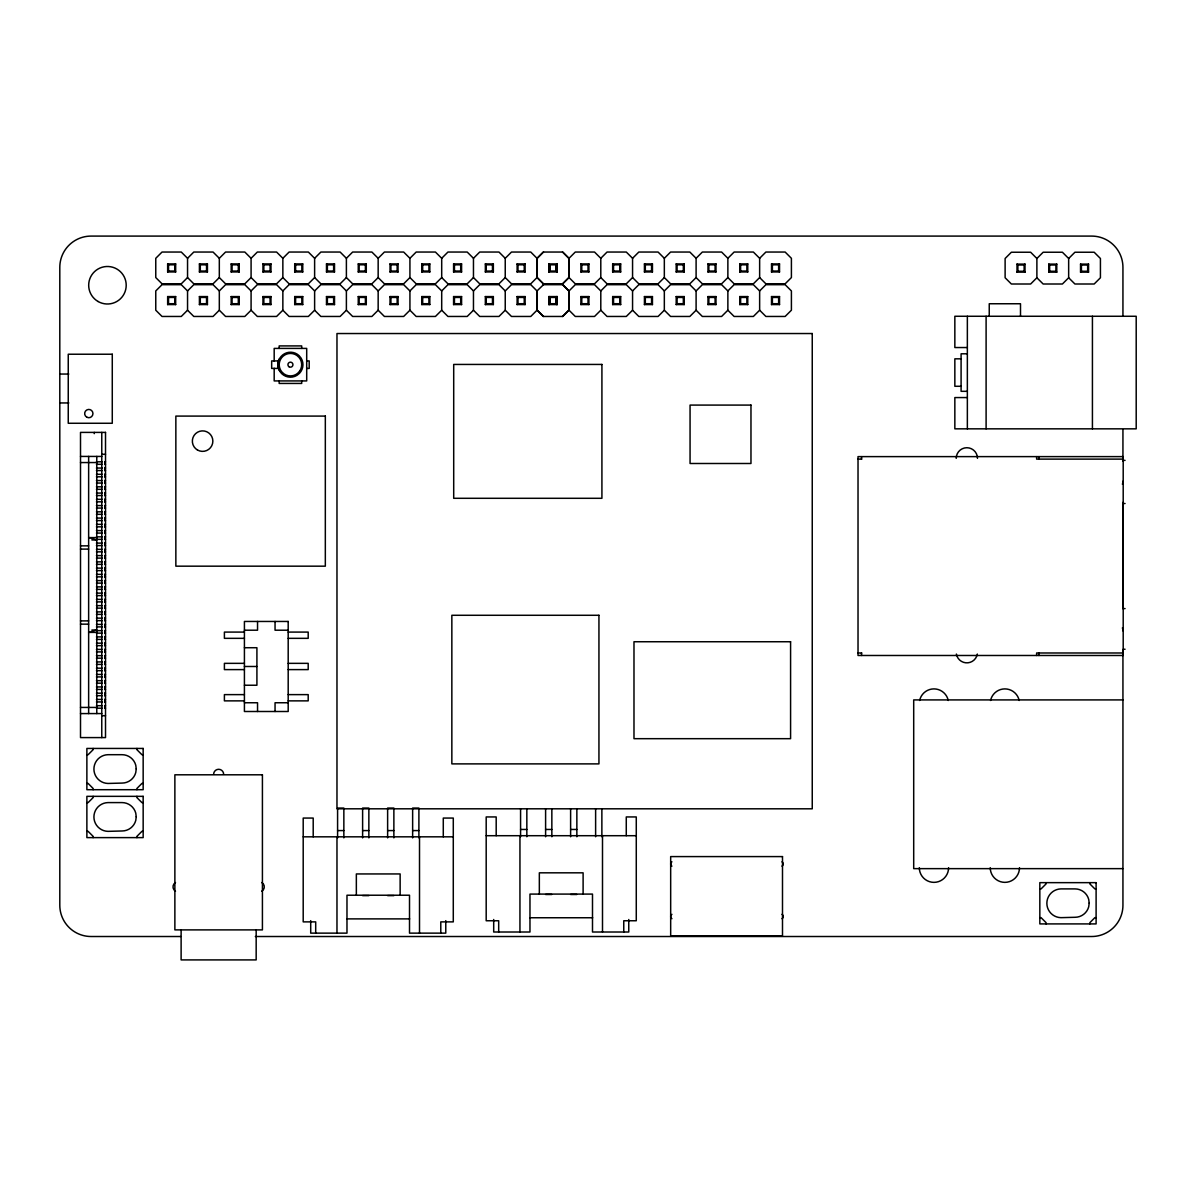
<?xml version="1.0" encoding="UTF-8"?>
<svg xmlns="http://www.w3.org/2000/svg" width="1196" height="1196" viewBox="0 0 1196 1196"><rect width="100%" height="100%" fill="white"/><g stroke="black" fill="none" stroke-linecap="round" stroke-linejoin="round"><path stroke-width="1.5" d="M279.475 358.651C276.844 363.509 277.816 369.848 281.778 373.705A12.513 12.513 0 0 0 296.922 375.365L299.463 373.331A12.513 12.513 0 0 0 301.138 358.187L299.09 355.646A12.513 12.513 0 0 0 279.744 371.149M167.649 271.941L168.531 271.058L174.78 271.058L175.663 271.941L175.663 263.927L167.649 263.927L167.649 271.941L175.663 271.941M174.78 271.058L174.78 264.809L175.663 263.927M187.548 258.306L193.797 252.042L213.052 252.042L219.316 258.306L219.316 277.562L213.052 283.811L193.797 283.811L187.548 277.562L187.548 258.306L181.284 252.042L162.028 252.042L155.764 258.306L155.764 277.562L162.028 283.811L181.284 283.811L187.548 277.562M199.418 271.941L200.3 271.058L206.549 271.058L207.431 271.941L207.431 263.927L199.418 263.927L199.418 271.941L207.431 271.941M206.549 271.058L206.549 264.809L207.431 263.927M167.649 304.576L168.531 303.709L174.78 303.709L175.663 304.576L175.663 296.578L167.649 296.578L167.649 304.576L175.663 304.576M174.78 303.709L174.78 297.445L175.663 296.578M219.316 258.306L225.566 252.042L244.821 252.042L251.085 258.306L251.085 277.562L244.821 283.811L225.566 283.811L219.316 277.562M187.548 290.942L193.797 284.693L213.052 284.693L219.316 290.942L219.316 310.213L213.052 316.462L193.797 316.462L187.548 310.213L187.548 290.942L181.284 284.693L162.028 284.693L155.764 290.942L155.764 310.213L162.028 316.462L181.284 316.462L187.548 310.213M231.187 271.941L232.069 271.058L232.069 264.809L231.187 263.927L231.187 271.941L239.2 271.941L239.2 263.927L231.187 263.927M232.069 264.809L238.318 264.809L239.2 263.927M199.418 304.576L200.3 303.709L206.549 303.709L207.431 304.576L207.431 296.578L199.418 296.578L199.418 304.576L207.431 304.576M206.549 303.709L206.549 297.445L207.431 296.578M251.085 258.306L257.334 252.042L276.59 252.042L282.854 258.306L282.854 277.562L276.59 283.811L257.334 283.811L251.085 277.562M219.316 290.942L225.566 284.693L244.821 284.693L251.085 290.942L251.085 310.213L244.821 316.462L225.566 316.462L219.316 310.213M262.956 271.941L263.838 271.058L270.087 271.058L270.969 271.941L270.969 263.927L262.956 263.927L262.956 271.941L270.969 271.941M262.956 263.927L263.838 264.809L270.087 264.809L270.969 263.927M231.187 304.576L232.069 303.709L238.318 303.709L239.2 304.576L239.2 296.578L231.187 296.578L231.187 304.576L239.2 304.576M231.187 296.578L232.069 297.445L238.318 297.445L239.2 296.578M282.854 258.306L289.103 252.042L308.359 252.042L314.623 258.306L314.623 277.562L308.359 283.811L289.103 283.811L282.854 277.562M251.085 290.942L257.334 284.693L276.59 284.693L282.854 290.942L282.854 310.213L276.59 316.462L257.334 316.462L251.085 310.213M294.724 271.941L295.606 271.058L301.855 271.058L302.738 271.941L302.738 263.927L294.724 263.927L294.724 271.941L302.738 271.941M294.724 263.927L295.606 264.809L301.855 264.809L302.738 263.927M262.956 304.576L263.838 303.709L270.087 303.709L270.969 304.576L270.969 296.578L262.956 296.578L262.956 304.576L270.969 304.576M262.956 296.578L263.838 297.445L270.087 297.445L270.969 296.578M314.623 258.306L320.872 252.042L340.127 252.042L346.392 258.306L346.392 277.562L352.641 283.811L371.896 283.811L378.16 277.562L378.16 258.306L384.409 252.042L403.665 252.042L409.929 258.306L409.929 277.562L403.665 283.811L384.409 283.811L378.16 277.562M282.854 290.942L289.103 284.693L308.359 284.693L314.623 290.942L314.623 310.213L308.359 316.462L289.103 316.462L282.854 310.213M326.493 271.941L327.375 271.058L333.624 271.058L334.506 271.941L334.506 263.927L326.493 263.927L326.493 271.941L334.506 271.941M333.624 271.058L333.624 264.809L334.506 263.927M294.724 304.576L295.606 303.709L295.606 297.445L294.724 296.578L294.724 304.576L302.738 304.576L302.738 296.578L294.724 296.578M302.738 304.576L301.855 303.709L301.855 297.445L302.738 296.578M346.392 258.306L352.641 252.042L371.896 252.042L378.16 258.306M314.623 290.942L320.872 284.693L340.127 284.693L346.392 290.942L346.392 310.213L340.127 316.462L320.872 316.462L314.623 310.213M346.392 277.562L340.127 283.811L320.872 283.811L314.623 277.562M358.262 271.941L359.144 271.058L365.393 271.058L366.275 271.941L366.275 263.927L358.262 263.927L358.262 271.941L366.275 271.941M365.393 271.058L365.393 264.809L366.275 263.927M326.493 304.576L327.375 303.709L327.375 297.445L326.493 296.578L334.506 296.578L334.506 304.576L326.493 304.576L326.493 296.578M327.375 297.445L333.624 297.445L334.506 296.578M346.392 290.942L352.641 284.693L371.896 284.693L378.16 290.942L378.16 310.213L384.409 316.462L403.665 316.462L409.929 310.213L409.929 290.942L416.178 284.693L435.434 284.693L441.698 290.942L441.698 310.213L435.434 316.462L416.178 316.462L409.929 310.213M390.031 271.941L390.913 271.058L390.913 264.809L390.031 263.927L390.031 271.941L398.044 271.941L398.044 263.927L390.031 263.927M390.913 264.809L397.162 264.809L398.044 263.927M358.262 304.576L359.144 303.709L359.144 297.445L358.262 296.578L358.262 304.576L366.275 304.576L366.275 296.578L358.262 296.578M359.144 297.445L365.393 297.445L366.275 296.578M409.929 258.306L416.178 252.042L435.434 252.042L441.698 258.306L441.698 277.562L435.434 283.811L416.178 283.811L409.929 277.562M378.16 290.942L384.409 284.693L403.665 284.693L409.929 290.942M378.16 310.213L371.896 316.462L352.641 316.462L346.392 310.213M421.814 271.941L422.681 271.058L428.93 271.058L429.813 271.941L429.813 263.927L421.814 263.927L421.814 271.941L429.813 271.941M421.814 263.927L422.681 264.809L428.93 264.809L429.813 263.927M390.031 304.576L390.913 303.709L390.913 297.445L390.031 296.578L390.031 304.576L398.044 304.576L398.044 296.578L390.031 296.578M390.913 297.445L397.162 297.445L398.044 296.578M441.698 258.306L447.947 252.042L467.202 252.042L473.466 258.306L473.466 277.562L479.716 283.811L498.971 283.811L505.235 277.562L505.235 258.306L511.484 252.042L530.755 252.042L537.004 258.306L537.004 277.562L530.755 283.811L511.484 283.811L505.235 277.562M453.583 271.941L454.45 271.058L460.699 271.058L461.581 271.941L461.581 263.927L453.583 263.927L453.583 271.941L461.581 271.941M453.583 263.927L454.45 264.809L460.699 264.809L461.581 263.927M421.814 304.576L422.681 303.709L422.681 297.445L421.814 296.578L421.814 304.576L429.813 304.576L429.813 296.578L421.814 296.578M422.681 297.445L428.93 297.445L429.813 296.578M473.466 258.306L479.716 252.042L498.971 252.042L505.235 258.306M441.698 290.942L447.947 284.693L467.202 284.693L473.466 290.942L473.466 310.213L479.716 316.462L498.971 316.462L505.235 310.213L505.235 290.942L511.484 284.693L530.755 284.693L537.004 290.942L537.004 310.213L543.253 316.462L562.763 316.462L569.027 310.213L569.027 290.942L575.276 284.693L594.532 284.693L600.796 290.942L600.796 310.213L594.532 316.462L575.276 316.462L569.027 310.213M473.466 277.562L467.202 283.811L447.947 283.811L441.698 277.562M485.352 271.941L486.219 271.058L492.468 271.058L493.35 271.941L493.35 263.927L485.352 263.927L485.352 271.941L493.35 271.941M492.468 271.058L492.468 264.809L493.35 263.927M453.583 304.576L454.45 303.709L460.699 303.709L461.581 304.576L461.581 296.578L453.583 296.578L453.583 304.576L461.581 304.576M453.583 296.578L454.45 297.445L460.699 297.445L461.581 296.578M473.466 290.942L479.716 284.693L498.971 284.693L505.235 290.942M473.466 310.213L467.202 316.462L447.947 316.462L441.698 310.213M517.12 271.941L517.988 271.058L517.988 264.809L517.12 263.927L517.12 271.941L525.119 271.941L525.119 263.927L517.12 263.927M517.988 264.809L524.237 264.809L525.119 263.927M485.352 304.576L486.219 303.709L486.219 297.445L485.352 296.578L493.35 296.578L493.35 304.576L485.352 304.576L485.352 296.578M493.35 304.576L492.468 303.709L492.468 297.445L493.35 296.578M537.004 258.306L543.253 252.042L562.763 252.042L569.027 258.306L569.027 277.562L562.763 283.811L543.253 283.811L537.004 277.562M543.507 252.042L537.258 258.306L537.258 277.562L543.507 283.811M548.889 271.941L549.756 271.058L556.26 271.058L556.26 264.809L557.142 263.927L557.142 271.941L548.889 271.941L548.889 263.927L557.142 263.927M517.12 304.576L517.988 303.709L517.988 297.445L517.12 296.578L525.119 296.578L525.119 304.576L517.12 304.576L517.12 296.578M517.988 297.445L524.237 297.445L525.119 296.578M569.027 258.306L575.276 252.042L594.532 252.042L600.796 258.306L600.796 277.562L594.532 283.811L575.276 283.811L569.027 277.562M537.004 290.942L543.507 284.693M562.524 283.811L568.773 277.562L568.773 258.306L562.524 252.042M537.004 310.213L530.755 316.462L511.484 316.462L505.235 310.213M580.897 271.941L581.779 271.058L588.028 271.058L588.91 271.941L588.91 263.927L580.897 263.927L580.897 271.941L588.91 271.941M588.028 271.058L588.028 264.809L588.91 263.927M548.889 304.576L549.756 303.709L556.26 303.709L557.142 304.576L548.889 304.576L548.889 296.578L557.142 296.578L557.142 304.576M548.889 296.578L549.756 297.445L556.26 297.445L557.142 296.578M600.796 258.306L607.045 252.042L626.3 252.042L632.564 258.306L632.564 277.562L626.3 283.811L607.045 283.811L600.796 277.562M562.524 316.462L568.773 310.213L568.773 290.942L562.524 284.693M612.666 271.941L613.548 271.058L619.797 271.058L620.679 271.941L612.666 271.941L612.666 263.927L620.679 263.927L620.679 271.941M612.666 263.927L613.548 264.809L619.797 264.809L620.679 263.927M580.897 304.576L581.779 303.709L588.028 303.709L588.91 304.576L580.897 304.576L580.897 296.578L588.91 296.578L588.91 304.576M588.028 303.709L588.028 297.445L588.91 296.578M632.564 258.306L638.814 252.042L658.069 252.042L664.333 258.306L664.333 277.562L670.582 283.811L689.838 283.811L696.102 277.562L696.102 258.306L689.838 252.042L670.582 252.042L664.333 258.306M600.796 290.942L607.045 284.693L626.3 284.693L632.564 290.942L632.564 310.213L638.814 316.462L658.069 316.462L664.333 310.213L664.333 290.942L670.582 284.693L689.838 284.693L696.102 290.942L696.102 310.213L689.838 316.462L670.582 316.462L664.333 310.213M644.435 271.941L645.317 271.058L651.566 271.058L652.448 271.941L652.448 263.927L644.435 263.927L644.435 271.941L652.448 271.941M644.435 263.927L645.317 264.809L651.566 264.809L652.448 263.927M612.666 304.576L613.548 303.709L613.548 297.445L612.666 296.578L612.666 304.576L620.679 304.576L620.679 296.578L612.666 296.578M613.548 297.445L619.797 297.445L620.679 296.578M632.564 290.942L638.814 284.693L658.069 284.693L664.333 290.942M664.333 277.562L658.069 283.811L638.814 283.811L632.564 277.562M632.564 310.213L626.3 316.462L607.045 316.462L600.796 310.213M676.203 271.941L677.086 271.058L683.335 271.058L684.217 271.941L684.217 263.927L676.203 263.927L676.203 271.941L684.217 271.941M676.203 263.927L677.086 264.809L683.335 264.809L684.217 263.927M644.435 304.576L645.317 303.709L651.566 303.709L652.448 304.576L652.448 296.578L644.435 296.578L644.435 304.576L652.448 304.576M651.566 303.709L651.566 297.445L652.448 296.578M696.102 258.306L702.351 252.042L721.607 252.042L727.871 258.306L727.871 277.562L721.607 283.811L702.351 283.811L696.102 277.562M707.987 271.941L708.854 271.058L715.103 271.058L715.985 271.941L715.985 263.927L707.987 263.927L707.987 271.941L715.985 271.941M707.987 263.927L708.854 264.809L715.103 264.809L715.985 263.927M676.203 304.576L677.086 303.709L683.335 303.709L684.217 304.576L684.217 296.578L676.203 296.578L676.203 304.576L684.217 304.576M676.203 296.578L677.086 297.445L683.335 297.445L684.217 296.578M727.871 258.306L734.12 252.042L753.375 252.042L759.639 258.306L759.639 277.562L753.375 283.811L734.12 283.811L727.871 277.562M696.102 290.942L702.351 284.693L721.607 284.693L727.871 290.942L727.871 310.213L734.12 316.462L753.375 316.462L759.639 310.213L759.639 290.942L765.889 284.693L785.144 284.693L791.408 290.942L791.408 310.213L785.144 316.462L765.889 316.462L759.639 310.213M739.756 271.941L740.623 271.058L746.872 271.058L747.754 271.941L747.754 263.927L739.756 263.927L739.756 271.941L747.754 271.941M739.756 263.927L740.623 264.809L746.872 264.809L747.754 263.927M707.987 304.576L708.854 303.709L715.103 303.709L715.985 304.576L715.985 296.578L707.987 296.578L707.987 304.576L715.985 304.576M707.987 296.578L708.854 297.445L715.103 297.445L715.985 296.578M759.639 258.306L765.889 252.042L785.144 252.042L791.408 258.306L791.408 277.562L785.144 283.811L765.889 283.811L759.639 277.562M727.871 290.942L734.12 284.693L753.375 284.693L759.639 290.942M727.871 310.213L721.607 316.462L702.351 316.462L696.102 310.213M771.525 271.941L772.392 271.058L772.392 264.809L771.525 263.927L771.525 271.941L779.523 271.941L779.523 263.927L771.525 263.927M772.392 264.809L778.641 264.809L779.523 263.927M739.756 304.576L740.623 303.709L746.872 303.709L747.754 304.576L747.754 296.578L739.756 296.578L739.756 304.576L747.754 304.576M739.756 296.578L740.623 297.445L746.872 297.445L747.754 296.578M771.525 304.576L772.392 303.709L772.392 297.445L771.525 296.578L771.525 304.576L779.523 304.576L779.523 296.578L771.525 296.578M772.392 297.445L778.641 297.445L779.523 296.578M1017.004 272.135L1017.886 271.253L1024.135 271.253L1025.002 272.135L1017.004 272.135L1017.004 264.122L1025.002 264.122L1025.002 272.135M1017.004 264.122L1017.886 265.004L1024.135 265.004L1025.002 264.122M1036.887 258.5L1043.151 252.236L1062.407 252.236L1068.656 258.5L1068.656 277.756L1062.407 284.005L1043.151 284.005L1036.887 277.756L1036.887 258.5L1030.638 252.236L1011.368 252.236L1005.118 258.5L1005.118 277.756L1011.368 284.005L1030.638 284.005L1036.887 277.756M1048.772 272.135L1049.654 271.253L1055.904 271.253L1056.771 272.135L1048.772 272.135L1048.772 264.122L1056.771 264.122L1056.771 272.135M1048.772 264.122L1049.654 265.004L1055.904 265.004L1056.771 264.122M1068.656 258.5L1074.92 252.236L1094.176 252.236L1100.425 258.5L1100.425 277.756L1094.176 284.005L1074.92 284.005L1068.656 277.756M1080.541 272.135L1081.423 271.253L1087.672 271.253L1088.539 272.135L1080.541 272.135L1080.541 264.122L1088.539 264.122L1088.539 272.135M1080.541 264.122L1081.423 265.004L1087.672 265.004L1088.539 264.122M167.649 263.927L168.531 264.809L174.78 264.809M199.418 263.927L200.3 264.809L206.549 264.809M326.493 263.927L327.375 264.809L333.624 264.809M358.262 263.927L359.144 264.809L365.393 264.809M485.352 263.927L486.219 264.809L492.468 264.809M556.26 264.809L549.756 264.809L549.756 271.058M580.897 263.927L581.779 264.809L588.028 264.809M232.069 271.058L238.318 271.058L239.2 271.941M390.913 271.058L397.162 271.058L398.044 271.941M517.988 271.058L524.237 271.058L525.119 271.941M772.392 271.058L778.641 271.058L779.523 271.941M543.253 284.693L562.763 284.693L569.027 290.942M167.649 296.578L168.531 297.445L174.78 297.445M199.418 296.578L200.3 297.445L206.549 297.445M295.606 297.445L301.855 297.445M486.219 297.445L492.468 297.445M580.897 296.578L581.779 297.445L588.028 297.445M644.435 296.578L645.317 297.445L651.566 297.445M295.606 303.709L301.855 303.709M327.375 303.709L333.624 303.709L334.506 304.576M359.144 303.709L365.393 303.709L366.275 304.576M390.913 303.709L397.162 303.709L398.044 304.576M422.681 303.709L428.93 303.709L429.813 304.576M486.219 303.709L492.468 303.709M517.988 303.709L524.237 303.709L525.119 304.576M613.548 303.709L619.797 303.709L620.679 304.576M772.392 303.709L778.641 303.709L779.523 304.576M967.355 347.543L954.842 347.543L954.842 316.267L1136.2 316.267L1136.2 428.841L954.842 428.841L954.842 397.565L967.355 397.565M967.355 353.792L961.091 353.792L961.091 391.316L967.355 391.316M961.091 358.83L954.842 358.83L954.842 386.278L961.091 386.278M278.593 360.923L271.671 360.923L271.671 368.428L278.548 368.428M306.699 360.923L309.196 360.923L309.196 368.428L306.699 368.428M59.92 374.049L68.815 374.049M59.92 402.947L68.815 402.947M101.765 454.301L105.517 454.301M80.506 456.424L101.765 456.424M858.025 459.115L861.733 459.115M1123.194 459.115L1036.633 459.115L1036.633 456.618M1123.194 460.37L1125.062 460.37M96.428 461.805L102.213 461.805M104.74 461.805L105.517 461.805M80.506 462.553L96.771 462.553M96.428 464.302L102.213 464.302M104.74 464.302L105.517 464.302M96.428 468.055L102.213 468.055M104.74 468.055L105.517 468.055M96.428 470.551L102.213 470.551M104.74 470.551L105.517 470.551M96.428 474.304L102.213 474.304M104.74 474.304L105.517 474.304M96.428 476.8L102.213 476.8M104.74 476.8L105.517 476.8M96.428 480.553L102.213 480.553M104.74 480.553L105.517 480.553M96.428 483.064L102.213 483.064M104.74 483.064L105.517 483.064M96.428 486.817L102.213 486.817M104.74 486.817L105.517 486.817M96.428 489.314L102.213 489.314M104.74 489.314L105.517 489.314M96.428 493.066L102.213 493.066M104.74 493.066L105.517 493.066M96.428 495.563L102.213 495.563M104.74 495.563L105.517 495.563M96.428 499.315L102.213 499.315M104.74 499.315L105.517 499.315M96.428 501.827L102.213 501.827M104.74 501.827L105.517 501.827M1123.194 503.516L1125.062 503.516M96.428 505.579L102.213 505.579M104.74 505.579L105.517 505.579M96.428 508.076L102.213 508.076M104.74 508.076L105.517 508.076M96.428 511.828L102.213 511.828M104.74 511.828L105.517 511.828M96.428 514.325L102.213 514.325M104.74 514.325L105.517 514.325M96.428 518.077L102.213 518.077M104.74 518.077L105.517 518.077M96.428 520.589L102.213 520.589M104.74 520.589L105.517 520.589M96.428 524.341L102.213 524.341M104.74 524.341L105.517 524.341M96.428 526.838L102.213 526.838M104.74 526.838L105.517 526.838M96.428 530.59L102.213 530.59M104.74 530.59L105.517 530.59M96.428 533.087L102.213 533.087M104.74 533.087L105.517 533.087M96.428 536.84L102.213 536.84M104.74 536.84L105.517 536.84M96.771 537.602L88.639 537.602L96.771 539.964L91.883 539.964M96.428 539.351L102.213 539.351M104.74 539.351L105.517 539.351M96.428 543.104L102.213 543.104M104.74 543.104L105.517 543.104M96.428 545.6L102.213 545.6M104.74 545.6L105.517 545.6M80.506 545.854L88.639 545.854M80.506 549.099L88.639 549.099M96.428 549.353L102.213 549.353M104.74 549.353L105.517 549.353M96.428 551.849L102.213 551.849M104.74 551.849L105.517 551.849M96.428 555.602L102.213 555.602M104.74 555.602L105.517 555.602M96.428 558.113L102.213 558.113M104.74 558.113L105.517 558.113M96.428 561.866L102.213 561.866M104.74 561.866L105.517 561.866M96.428 564.363L102.213 564.363M104.74 564.363L105.517 564.363M96.428 568.115L102.213 568.115M104.74 568.115L105.517 568.115M96.428 570.612L102.213 570.612M104.74 570.612L105.517 570.612M96.428 574.364L102.213 574.364M104.74 574.364L105.517 574.364M96.428 576.861L102.213 576.861M104.74 576.861L105.517 576.861M96.428 580.613L102.213 580.613M104.74 580.613L105.517 580.613M96.428 583.125L102.213 583.125M104.74 583.125L105.517 583.125M96.428 586.877L102.213 586.877M104.74 586.877L105.517 586.877M96.428 589.374L102.213 589.374M104.74 589.374L105.517 589.374M96.428 593.126L102.213 593.126M104.74 593.126L105.517 593.126M96.428 595.623L102.213 595.623M104.74 595.623L105.517 595.623M96.428 599.375L102.213 599.375M104.74 599.375L105.517 599.375M96.428 601.887L102.213 601.887M104.74 601.887L105.517 601.887M96.428 605.639L102.213 605.639M104.74 605.639L105.517 605.639M96.428 608.136L102.213 608.136M104.74 608.136L105.517 608.136M1123.194 608.585L1125.062 608.585M96.428 611.889L102.213 611.889M104.74 611.889L105.517 611.889M96.428 614.385L102.213 614.385M104.74 614.385L105.517 614.385M96.428 618.138L102.213 618.138M104.74 618.138L105.517 618.138M96.428 620.649L102.213 620.649M104.74 620.649L105.517 620.649M80.506 620.888L88.639 620.888M80.506 624.148L88.639 624.148M96.428 624.402L102.213 624.402M104.74 624.402L105.517 624.402M96.428 626.898L102.213 626.898M104.74 626.898L105.517 626.898M91.883 630.023L96.771 630.023L88.639 632.385L96.771 632.385M244.418 630.202L257.544 630.202L257.544 621.457M288.191 630.202L275.05 630.202L275.05 621.457M96.428 630.651L102.213 630.651M104.74 630.651L105.517 630.651M244.418 632.086L224.4 632.086L224.4 638.335L244.418 638.335M288.191 632.086L308.194 632.086L308.194 638.335L288.191 638.335M96.428 633.147L102.213 633.147M104.74 633.147L105.517 633.147M96.428 636.9L102.213 636.9M104.74 636.9L105.517 636.9M96.428 639.412L102.213 639.412M104.74 639.412L105.517 639.412M96.428 643.164L102.213 643.164M104.74 643.164L105.517 643.164M96.428 645.661L102.213 645.661M104.74 645.661L105.517 645.661M244.418 647.724L256.916 647.724L256.916 685.233L244.418 685.233M96.428 649.413L102.213 649.413M104.74 649.413L105.517 649.413M1123.194 649.234L1125.062 649.234M96.428 651.91L102.213 651.91M104.74 651.91L105.517 651.91M858.025 652.986L861.733 652.986M1123.194 652.986L1036.633 652.986L1036.633 655.483M96.428 655.662L102.213 655.662M104.74 655.662L105.517 655.662M96.428 658.174L102.213 658.174M104.74 658.174L105.517 658.174M96.428 661.926L102.213 661.926M104.74 661.926L105.517 661.926M244.418 663.346L224.4 663.346L224.4 669.611L244.418 669.611M288.191 663.346L308.194 663.346L308.194 669.611L288.191 669.611M96.428 664.423L102.213 664.423M104.74 664.423L105.517 664.423M244.418 666.486L256.916 666.486M96.428 668.175L102.213 668.175M104.74 668.175L105.517 668.175M96.428 670.672L102.213 670.672M104.74 670.672L105.517 670.672M96.428 674.424L102.213 674.424M104.74 674.424L105.517 674.424M96.428 676.921L102.213 676.921M104.74 676.921L105.517 676.921M96.428 680.674L102.213 680.674M104.74 680.674L105.517 680.674M96.428 683.185L102.213 683.185M104.74 683.185L105.517 683.185M96.428 686.938L102.213 686.938M104.74 686.938L105.517 686.938M96.428 689.434L102.213 689.434M104.74 689.434L105.517 689.434M96.428 693.187L102.213 693.187M104.74 693.187L105.517 693.187M244.418 694.622L224.4 694.622L224.4 700.871L244.418 700.871M288.191 694.622L308.194 694.622L308.194 700.871L288.191 700.871M96.428 695.683L102.213 695.683M104.74 695.683L105.517 695.683M96.428 699.436L102.213 699.436M104.74 699.436L105.517 699.436M1122.939 699.914L913.699 699.914L913.699 868.64L1122.939 868.64M96.428 701.947L102.213 701.947M104.74 701.947L105.517 701.947M244.418 702.755L257.544 702.755L257.544 711.5M288.191 702.755L275.05 702.755L275.05 711.5M96.428 705.7L102.213 705.7M104.74 705.7L105.517 705.7M80.506 707.434L96.771 707.434M96.428 708.196L102.213 708.196M104.74 708.196L105.517 708.196M80.506 713.578L101.765 713.578M101.765 715.701L105.517 715.701M86.874 754.691L88.13 754.691L93.124 749.683L93.124 748.442M143.161 754.691L141.905 754.691L136.912 749.683L136.912 748.442M86.874 783.455L88.13 783.455L93.124 788.463L93.124 789.704M143.161 783.455L141.905 783.455L136.912 788.463L136.912 789.704M86.874 802.591L88.13 802.591L93.124 797.597L93.124 796.342M143.161 802.591L141.905 802.591L136.912 797.597L136.912 796.342M520.574 829.456L526.838 829.456M545.6 829.456L551.849 829.456M570.612 829.456L576.861 829.456M337.586 830.577L343.85 830.577M362.612 830.577L368.861 830.577M387.624 830.577L393.873 830.577M412.635 830.577L418.899 830.577M86.874 831.355L88.13 831.355L93.124 836.363L93.124 837.619M143.161 831.355L141.905 831.355L136.912 836.363L136.912 837.619M486.189 835.705L636.272 835.705M303.201 836.826L453.284 836.826M1039.832 888.897L1041.073 888.897L1046.081 883.889L1046.081 882.648M1096.104 888.897L1094.863 888.897L1089.855 883.889L1089.855 882.648M545.6 894.488L551.849 894.488M570.612 894.488L576.861 894.488M362.612 895.625L368.861 895.625M387.624 895.625L393.873 895.625M529.798 917.751L592.663 917.751M1039.832 917.661L1041.073 917.661L1046.081 922.669L1046.081 923.91M1096.104 917.661L1094.863 917.661L1089.855 922.669L1089.855 923.91M346.81 918.887L409.675 918.887M180.671 936.513L91.075 936.513A31.275 31.275 0 0 1 59.8 905.252L59.8 267.366A31.275 31.275 0 0 1 91.075 236.09L1091.679 236.09A31.275 31.275 0 0 1 1122.939 267.366L1122.939 315.864M255.346 936.513L1091.679 936.513A31.275 31.275 0 0 0 1122.939 905.252L1122.939 649.727M548.889 263.927L550.01 264.809L550.01 271.058L549.128 271.941L549.128 263.927M557.142 271.941L556.02 271.058L556.02 264.809L556.888 263.927L556.888 271.941M543.507 316.462L537.258 310.213L537.258 290.942M1122.939 429.633L1122.939 461.342M1122.939 502.38L1122.939 608.689M1092.426 316.267L1092.426 428.841M1087.672 265.004L1087.672 271.253M1081.423 265.004L1081.423 271.253M1055.904 265.004L1055.904 271.253M1049.654 265.004L1049.654 271.253M1038.92 456.618L1038.92 459.115M1038.92 652.986L1038.92 655.483M1024.135 265.004L1024.135 271.253M1020.502 316.267L1020.502 303.754L989.242 303.754L989.242 316.267M1017.886 265.004L1017.886 271.253M986.102 316.267L986.102 428.841M967.355 316.267L967.355 428.841M861.554 456.618L861.554 459.115M861.554 652.986L861.554 655.483M778.641 264.809L778.641 271.058M778.641 297.445L778.641 303.709M746.872 264.809L746.872 271.058M746.872 297.445L746.872 303.709M740.623 264.809L740.623 271.058M740.623 297.445L740.623 303.709M715.103 264.809L715.103 271.058M715.103 297.445L715.103 303.709M708.854 264.809L708.854 271.058M708.854 297.445L708.854 303.709M683.335 264.809L683.335 271.058M683.335 297.445L683.335 303.709M677.086 264.809L677.086 271.058M677.086 297.445L677.086 303.709M651.566 264.809L651.566 271.058M645.317 264.809L645.317 271.058M645.317 297.445L645.317 303.709M628.767 919.5L628.767 932.013L592.498 932.013L592.498 894.085L529.963 894.085L529.963 932.013L493.694 932.013L493.694 919.5M626.27 835.705L626.27 816.943L636.272 816.943L636.272 920.756L623.759 920.756L623.759 932.013M619.797 264.809L619.797 271.058M619.797 297.445L619.797 303.709M613.548 264.809L613.548 271.058M602.5 835.705L602.5 932.013M601.872 808.675L601.872 836.752M595.623 808.675L595.623 836.752M583.11 894.085L583.11 872.826L539.336 872.826L539.336 894.085M581.779 264.809L581.779 271.058M581.779 297.445L581.779 303.709M576.861 808.675L576.861 836.752M570.612 808.675L570.612 836.752M556.26 297.445L556.26 303.709M551.849 808.675L551.849 836.752M549.756 297.445L549.756 303.709M545.6 808.675L545.6 836.752M526.838 808.675L526.838 836.752M524.237 264.809L524.237 271.058M524.237 297.445L524.237 303.709M520.574 808.675L520.574 836.752M519.946 835.705L519.946 932.013M498.687 932.013L498.687 920.756L486.189 920.756L486.189 816.943L496.19 816.943L496.19 835.705M486.219 264.809L486.219 271.058M460.699 264.809L460.699 271.058M460.699 297.445L460.699 303.709M454.45 264.809L454.45 271.058M454.45 297.445L454.45 303.709M445.779 920.636L445.779 933.134L409.51 933.134L409.51 895.221L346.975 895.221L346.975 933.134L310.706 933.134L310.706 920.636M443.282 836.826L443.282 818.064L453.284 818.064L453.284 921.877L440.786 921.877L440.786 933.134M428.93 264.809L428.93 271.058M428.93 297.445L428.93 303.709M422.681 264.809L422.681 271.058M419.512 836.826L419.512 933.134M418.899 837.873L418.899 808.062L412.635 808.062L412.635 837.873M400.137 895.221L400.137 873.947L356.348 873.947L356.348 895.221M397.162 264.809L397.162 271.058M397.162 297.445L397.162 303.709M393.873 837.873L393.873 808.062L387.624 808.062L387.624 837.873M368.861 837.873L368.861 808.062L362.612 808.062L362.612 837.873M365.393 297.445L365.393 303.709M359.144 264.809L359.144 271.058M343.85 837.873L343.85 808.062L337.586 808.062L337.586 837.873M336.973 836.826L336.973 933.134M333.624 297.445L333.624 303.709M327.375 264.809L327.375 271.058M315.699 933.134L315.699 921.877L303.201 921.877L303.201 818.064L313.203 818.064L313.203 836.826M301.855 264.809L301.855 271.058M301.691 348.41L301.691 345.913L279.176 345.913L279.176 348.41M301.691 380.926L301.691 383.438L279.176 383.438L279.176 380.926M295.606 264.809L295.606 271.058M274.183 361.057L274.183 348.41L306.699 348.41L306.699 380.926L274.183 380.926L274.183 368.278M270.087 264.809L270.087 271.058M270.087 297.445L270.087 303.709M263.838 264.809L263.838 271.058M263.838 297.445L263.838 303.709M256.168 929.89L256.168 959.91L181.119 959.91L181.119 929.89M238.318 264.809L238.318 271.058M238.318 297.445L238.318 303.709M232.069 297.445L232.069 303.709M200.3 264.809L200.3 271.058M200.3 297.445L200.3 303.709M168.531 264.809L168.531 271.058M168.531 297.445L168.531 303.709M104.904 461.805L104.904 464.302M104.904 468.055L104.904 470.551M104.904 474.304L104.904 476.8M104.904 480.553L104.904 483.064M104.904 486.817L104.904 489.314M104.904 493.066L104.904 495.563M104.904 499.315L104.904 501.827M104.904 505.579L104.904 508.076M104.904 511.828L104.904 514.325M104.904 518.077L104.904 520.589M104.904 524.341L104.904 526.838M104.904 530.59L104.904 533.087M104.904 536.84L104.904 539.351M104.904 543.104L104.904 545.6M104.904 549.353L104.904 551.849M104.904 555.602L104.904 558.113M104.904 561.866L104.904 564.363M104.904 568.115L104.904 570.612M104.904 574.364L104.904 576.861M104.904 580.613L104.904 583.125M104.904 586.877L104.904 589.374M104.904 593.126L104.904 595.623M104.904 599.375L104.904 601.887M104.904 605.639L104.904 608.136M104.904 611.889L104.904 614.385M104.904 618.138L104.904 620.649M104.904 624.402L104.904 626.898M104.904 630.651L104.904 633.147M104.904 636.9L104.904 639.412M104.904 643.164L104.904 645.661M104.904 649.413L104.904 651.91M104.904 655.662L104.904 658.174M104.904 661.926L104.904 664.423M104.904 668.175L104.904 670.672M104.904 674.424L104.904 676.921M104.904 680.674L104.904 683.185M104.904 686.938L104.904 689.434M104.904 693.187L104.904 695.683M104.904 699.436L104.904 701.947M104.904 705.7L104.904 708.196M101.765 432.399L101.765 737.588M96.771 456.424L96.771 713.578M94.26 432.399L94.26 433.655M88.639 456.424L88.639 713.578M956.217 458.352A10.629 10.629 0 0 1 966.846 447.723A10.629 10.629 0 0 1 977.476 458.352M977.326 654.048A10.629 10.629 0 0 1 956.381 654.048M213.636 774.29A5.008 5.008 0 0 1 218.644 769.297A5.008 5.008 0 0 1 223.652 774.29M175.498 891.199A5.008 5.008 0 0 1 175.498 882.528M261.804 882.528A5.008 5.008 0 0 1 261.804 891.199M671.913 918.678A2.497 2.497 0 0 1 671.913 914.342M781.99 914.342A2.497 2.497 0 0 1 781.99 918.678M671.913 866.143A2.497 2.497 0 0 1 671.913 861.808M781.99 861.808A2.497 2.497 0 0 1 781.99 866.143M948.592 867.728A14.636 14.636 0 0 1 933.956 882.364A14.636 14.636 0 0 1 919.32 867.728M919.634 700.482A14.636 14.636 0 0 1 948.264 700.482M990.557 700.482A14.636 14.636 0 0 1 1019.186 700.482M1019.5 867.728A14.636 14.636 0 0 1 1004.864 882.364A14.636 14.636 0 0 1 990.243 867.728M1122.356 627.975A6.249 6.249 0 0 1 1123.194 631.099M1123.194 481.016A6.249 6.249 0 0 1 1122.356 484.141M136.239 768.879L135.761 772.556A14.188 14.188 0 0 1 122.052 783.081L107.984 783.455A14.382 14.382 0 0 1 93.916 769.073A14.382 14.382 0 0 1 107.984 754.691L122.052 754.691A14.188 14.188 0 0 1 135.761 765.216L136.239 768.879M136.239 816.793L135.761 820.456A14.188 14.188 0 0 1 122.052 830.981L107.984 831.355A14.382 14.382 0 0 1 93.916 816.973A14.382 14.382 0 0 1 107.984 802.591L122.052 802.591A14.188 14.188 0 0 1 135.761 813.116L136.239 816.793M1089.197 903.085L1088.719 906.762A14.188 14.188 0 0 1 1075.01 917.287L1060.927 917.661A14.382 14.382 0 0 1 1046.859 903.279A14.382 14.382 0 0 1 1060.927 888.897L1075.01 888.897A14.188 14.188 0 0 1 1088.719 899.422L1089.197 903.085M299.643 371.149L297.654 373.316A11.257 11.257 0 0 1 283.96 373.885L281.808 371.881A11.257 11.257 0 0 1 296.922 355.466L299.075 357.454A11.257 11.257 0 0 1 299.643 371.149M556.888 296.578L556.02 297.445L556.02 303.709L556.888 304.576L556.888 296.578M550.01 303.709L549.128 304.576L549.128 296.578L550.01 297.445L550.01 303.709M812.248 333.535L336.973 333.535L336.973 808.81L812.248 808.81L812.248 333.535M112.275 354.225L68.247 354.225L68.247 423.264L112.275 423.264L112.275 354.225M601.917 364.436L453.703 364.436L453.703 498.298L601.917 498.298L601.917 364.436M750.968 405.085L690.062 405.085L690.062 463.495L750.968 463.495L750.968 405.085M325.327 416.088L175.857 416.088L175.857 566.171L325.327 566.171L325.327 416.088M105.517 432.399L80.506 432.399L80.506 737.588L105.517 737.588L105.517 432.399M1123.194 456.618L858.025 456.618L858.025 655.483L1123.194 655.483L1123.194 456.618M598.942 615.282L451.849 615.282L451.849 763.885L598.942 763.885L598.942 615.282M288.191 621.457L244.418 621.457L244.418 711.5L288.191 711.5L288.191 621.457M790.586 641.744L633.985 641.744L633.985 738.68L790.586 738.68L790.586 641.744M143.161 748.442L86.874 748.442L86.874 789.704L143.161 789.704L143.161 748.442M262.417 774.799L174.87 774.799L174.87 929.89L262.417 929.89L262.417 774.799M143.161 796.342L86.874 796.342L86.874 837.619L143.161 837.619L143.161 796.342M782.498 856.59L670.672 856.59L670.672 935.75L782.498 935.75L782.498 856.59M1096.104 882.648L1039.832 882.648L1039.832 923.91L1096.104 923.91L1096.104 882.648M98.072 301.497A18.762 18.762 0 0 0 126.208 285.246A18.762 18.762 0 0 0 98.072 268.995A18.762 18.762 0 0 0 98.072 301.497M86.74 417.15A4.126 4.126 0 0 0 92.944 413.562A4.126 4.126 0 0 0 86.74 409.989A4.126 4.126 0 0 0 86.74 417.15M197.475 450.01A10.256 10.256 0 0 0 212.858 441.13A10.256 10.256 0 0 0 197.475 432.249A10.256 10.256 0 0 0 197.475 450.01M288.998 366.724A2.497 2.497 0 0 0 292.93 364.9A2.497 2.497 0 0 0 289.387 362.403A2.497 2.497 0 0 0 288.998 366.724"/></g></svg>
